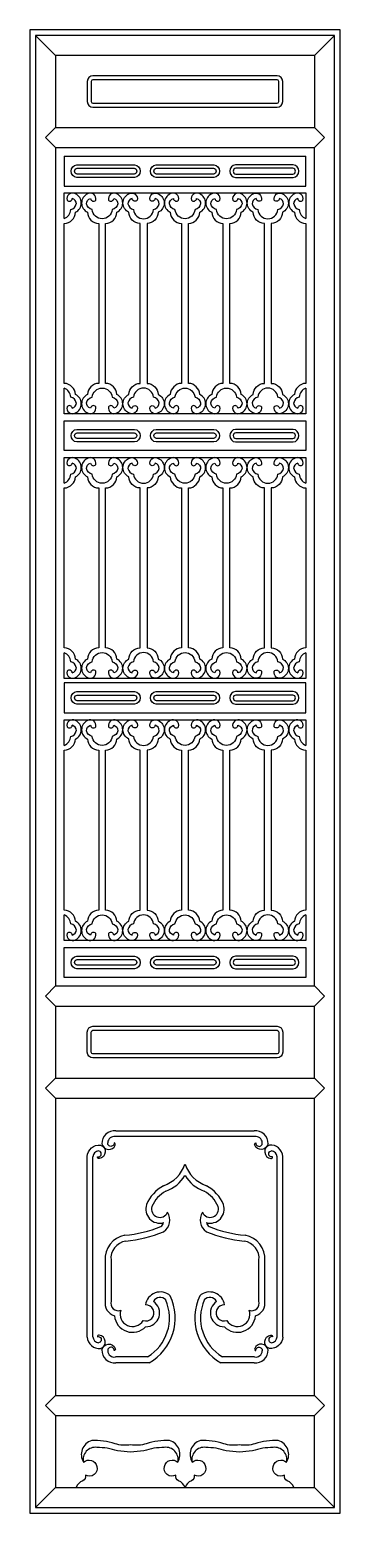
# Model space of a CAD drawing. Header units: metres. Extents: x 0 to 540, y 0 to 2580.
import ezdxf

# ---------------------------------------------------------------- set-up
doc = ezdxf.new("R2010")
doc.units = ezdxf.units.M
for name, color, linetype in [('3', 3, 'Continuous'), ('4', 4, 'Continuous'), ('7', 7, 'Continuous')]:
    doc.layers.add(name, color=color, linetype=linetype)

msp = doc.modelspace()

# ---------------------------------------------------------------- linework, layer by layer
at = {"layer": '3'}
for p, q in [((10, 2570), (45, 2535)), ((495, 2535), (530, 2570)), ((45, 2410), (27.5, 2392.5)), ((495, 2410), (512.5, 2392.5)), ((27.5, 2392.5), (45, 2375)), ((495, 2375), (512.5, 2392.5)), ((27.5, 899.5), (45, 917)), ((495, 917), (512.5, 899.5)), ((45, 882), (27.5, 899.5)), ((495, 882), (512.5, 899.5)), ((27.5, 739.5), (45, 757)), ((495, 757), (512.5, 739.5)), ((45, 722), (27.5, 739.5)), ((495, 722), (512.5, 739.5)), ((391.06, 655.08), (148.94, 655.08)), ((149.67, 665.08), (390.33, 665.08)), ((100, 306.48), (100, 620.52)), ((110, 306.81), (110, 620.19)), ((430, 306.81), (430, 620.19)), ((440, 306.48), (440, 620.52)), ((131.36, 439.59), (131.36, 369.94)), ((141.36, 440.05), (141.36, 368.86)), ((398.64, 368.86), (398.64, 440.05)), ((408.64, 369.94), (408.64, 439.59)), ((204.9, 271.92), (148.94, 271.92)), ((207.73, 261.92), (149.67, 261.92)), ((390.33, 261.92), (332.27, 261.92)), ((391.06, 271.92), (335.1, 271.92)), ((27.5, 187.5), (45, 205)), ((45, 170), (27.5, 187.5)), ((495, 205), (512.5, 187.5)), ((495, 170), (512.5, 187.5)), ((10, 10), (45, 45)), ((495, 45), (530, 10))]:
    msp.add_line(p, q, dxfattribs=at)
msp.add_lwpolyline([(10, 10), (530, 10), (530, 2570), (10, 2570)], close=True, dxfattribs=at)
for points in [[(110, 2445), (430, 2445, 0.41), (440, 2455), (440, 2490, 0.41), (430, 2500), (110, 2500, 0.41), (100, 2490), (100, 2455, 0.41)], [(110, 2452), (430, 2452, 0.41), (433, 2455), (433, 2490, 0.41), (430, 2493), (110, 2493, 0.41), (107, 2490), (107, 2455, 0.41)], [(82.05, 2323, -0.91), (82.05, 2345), (182.05, 2345, -0.91), (182.05, 2323)], [(82.39, 2329, -0.87), (82.39, 2339), (181.71, 2339, -0.87), (181.71, 2329)], [(220, 2323, -0.91), (220, 2345), (320, 2345, -0.91), (320, 2323)], [(220.34, 2329, -0.87), (220.34, 2339), (319.66, 2339, -0.87), (319.66, 2329)], [(457.95, 2323, 0.91), (457.95, 2345), (357.95, 2345, 0.91), (357.95, 2323)], [(457.61, 2329, 0.87), (457.61, 2339), (358.29, 2339, 0.87), (358.29, 2329)], [(120, 1965, 0.39), (100.44, 1945.53, 0.64), (100.5, 1913.42, 0.68), (114.79, 1924.38, 0.66), (105.91, 1921.67, -0.36), (98.9, 1931.12, -0.3), (108.49, 1940.99, -0.37), (126, 1956.84, -0.37), (143.51, 1940.99, -0.3), (153.1, 1931.12, -0.36), (146.09, 1921.67, 0.66), (137.21, 1924.38, 0.68), (151.5, 1913.42, 0.64), (151.56, 1945.53, 0.39), (132, 1965), (132, 2243, 0.39), (151.56, 2262.47, 0.64), (151.5, 2294.58, 0.68), (137.21, 2283.62, 0.66), (146.09, 2286.33, -0.36), (153.1, 2276.88, -0.3), (143.51, 2267.01, -0.37), (126, 2251.16, -0.37), (108.49, 2267.01, -0.3), (98.9, 2276.88, -0.36), (105.91, 2286.33, 0.66), (114.79, 2283.62, 0.68), (100.5, 2294.58, 0.64), (100.44, 2262.47, 0.39), (120, 2243)], [(192, 2243, -0.39), (172.44, 2262.47, -0.64), (172.5, 2294.58, -0.68), (186.79, 2283.62, -0.66), (177.91, 2286.33, 0.36), (170.9, 2276.88, 0.3), (180.49, 2267.01, 0.37), (198, 2251.16, 0.37), (215.51, 2267.01, 0.3), (225.1, 2276.88, 0.36), (218.09, 2286.33, -0.66), (209.21, 2283.62, -0.68), (223.5, 2294.58, -0.64), (223.56, 2262.47, -0.39), (204, 2243), (204, 1965, -0.39), (223.56, 1945.53, -0.64), (223.5, 1913.42, -0.68), (209.21, 1924.38, -0.66), (218.09, 1921.67, 0.36), (225.1, 1931.12, 0.3), (215.51, 1940.99, 0.37), (198, 1956.84, 0.37), (180.49, 1940.99, 0.3), (170.9, 1931.12, 0.36), (177.91, 1921.67, -0.66), (186.79, 1924.38, -0.68), (172.5, 1913.42, -0.64), (172.44, 1945.53, -0.39), (192, 1965)], [(264, 1965, 0.39), (244.44, 1945.53, 0.64), (244.5, 1913.42, 0.68), (258.79, 1924.38, 0.66), (249.91, 1921.67, -0.36), (242.9, 1931.12, -0.3), (252.49, 1940.99, -0.37), (270, 1956.84, -0.37), (287.51, 1940.99, -0.3), (297.1, 1931.12, -0.36), (290.09, 1921.67, 0.66), (281.21, 1924.38, 0.68), (295.5, 1913.42, 0.64), (295.56, 1945.53, 0.39), (276, 1965), (276, 2243, 0.39), (295.56, 2262.47, 0.64), (295.5, 2294.58, 0.68), (281.21, 2283.62, 0.66), (290.09, 2286.33, -0.36), (297.1, 2276.88, -0.3), (287.51, 2267.01, -0.37), (270, 2251.16, -0.37), (252.49, 2267.01, -0.3), (242.9, 2276.88, -0.36), (249.91, 2286.33, 0.66), (258.79, 2283.62, 0.68), (244.5, 2294.58, 0.64), (244.44, 2262.47, 0.39), (264, 2243)], [(336, 1965, 0.39), (316.44, 1945.53, 0.64), (316.5, 1913.42, 0.68), (330.79, 1924.38, 0.66), (321.91, 1921.67, -0.36), (314.9, 1931.12, -0.3), (324.49, 1940.99, -0.37), (342, 1956.84, -0.37), (359.51, 1940.99, -0.3), (369.1, 1931.12, -0.36), (362.09, 1921.67, 0.66), (353.21, 1924.38, 0.68), (367.5, 1913.42, 0.64), (367.56, 1945.53, 0.39), (348, 1965), (348, 2243, 0.39), (367.56, 2262.47, 0.64), (367.5, 2294.58, 0.68), (353.21, 2283.62, 0.66), (362.09, 2286.33, -0.36), (369.1, 2276.88, -0.3), (359.51, 2267.01, -0.37), (342, 2251.16, -0.37), (324.49, 2267.01, -0.3), (314.9, 2276.88, -0.36), (321.91, 2286.33, 0.66), (330.79, 2283.62, 0.68), (316.5, 2294.58, 0.64), (316.44, 2262.47, 0.39), (336, 2243)], [(408, 2243, -0.39), (388.44, 2262.47, -0.64), (388.5, 2294.58, -0.68), (402.79, 2283.62, -0.66), (393.91, 2286.33, 0.36), (386.9, 2276.88, 0.3), (396.49, 2267.01, 0.37), (414, 2251.16, 0.37), (431.51, 2267.01, 0.3), (441.1, 2276.88, 0.36), (434.09, 2286.33, -0.66), (425.21, 2283.62, -0.68), (439.5, 2294.58, -0.64), (439.56, 2262.47, -0.39), (420, 2243), (420, 1965, -0.39), (439.56, 1945.53, -0.64), (439.5, 1913.42, -0.68), (425.21, 1924.38, -0.66), (434.09, 1921.67, 0.36), (441.1, 1931.12, 0.3), (431.51, 1940.99, 0.37), (414, 1956.84, 0.37), (396.49, 1940.99, 0.3), (386.9, 1931.12, 0.36), (393.91, 1921.67, -0.66), (402.79, 1924.38, -0.68), (388.5, 1913.42, -0.64), (388.44, 1945.53, -0.39), (408, 1965)], [(82.05, 1863, -0.91), (82.05, 1885), (182.05, 1885, -0.91), (182.05, 1863)], [(220, 1863, -0.91), (220, 1885), (320, 1885, -0.91), (320, 1863)], [(457.95, 1863, 0.91), (457.95, 1885), (357.95, 1885, 0.91), (357.95, 1863)], [(82.39, 1869, -0.87), (82.39, 1879), (181.71, 1879, -0.87), (181.71, 1869)], [(220.34, 1869, -0.87), (220.34, 1879), (319.66, 1879, -0.87), (319.66, 1869)], [(457.61, 1869, 0.87), (457.61, 1879), (358.29, 1879, 0.87), (358.29, 1869)], [(120, 1505, 0.39), (100.44, 1485.53, 0.64), (100.5, 1453.42, 0.68), (114.79, 1464.38, 0.66), (105.91, 1461.67, -0.36), (98.9, 1471.12, -0.3), (108.49, 1480.99, -0.37), (126, 1496.84, -0.37), (143.51, 1480.99, -0.3), (153.1, 1471.12, -0.36), (146.09, 1461.67, 0.66), (137.21, 1464.38, 0.68), (151.5, 1453.42, 0.64), (151.56, 1485.53, 0.39), (132, 1505), (132, 1783, 0.39), (151.56, 1802.47, 0.64), (151.5, 1834.58, 0.68), (137.21, 1823.62, 0.66), (146.09, 1826.33, -0.36), (153.1, 1816.88, -0.3), (143.51, 1807.01, -0.37), (126, 1791.16, -0.37), (108.49, 1807.01, -0.3), (98.9, 1816.88, -0.36), (105.91, 1826.33, 0.66), (114.79, 1823.62, 0.68), (100.5, 1834.58, 0.64), (100.44, 1802.47, 0.39), (120, 1783)], [(192, 1783, -0.39), (172.44, 1802.47, -0.64), (172.5, 1834.58, -0.68), (186.79, 1823.62, -0.66), (177.91, 1826.33, 0.36), (170.9, 1816.88, 0.3), (180.49, 1807.01, 0.37), (198, 1791.16, 0.37), (215.51, 1807.01, 0.3), (225.1, 1816.88, 0.36), (218.09, 1826.33, -0.66), (209.21, 1823.62, -0.68), (223.5, 1834.58, -0.64), (223.56, 1802.47, -0.39), (204, 1783), (204, 1505, -0.39), (223.56, 1485.53, -0.64), (223.5, 1453.42, -0.68), (209.21, 1464.38, -0.66), (218.09, 1461.67, 0.36), (225.1, 1471.12, 0.3), (215.51, 1480.99, 0.37), (198, 1496.84, 0.37), (180.49, 1480.99, 0.3), (170.9, 1471.12, 0.36), (177.91, 1461.67, -0.66), (186.79, 1464.38, -0.68), (172.5, 1453.42, -0.64), (172.44, 1485.53, -0.39), (192, 1505)], [(264, 1505, 0.39), (244.44, 1485.53, 0.64), (244.5, 1453.42, 0.68), (258.79, 1464.38, 0.66), (249.91, 1461.67, -0.36), (242.9, 1471.12, -0.3), (252.49, 1480.99, -0.37), (270, 1496.84, -0.37), (287.51, 1480.99, -0.3), (297.1, 1471.12, -0.36), (290.09, 1461.67, 0.66), (281.21, 1464.38, 0.68), (295.5, 1453.42, 0.64), (295.56, 1485.53, 0.39), (276, 1505), (276, 1783, 0.39), (295.56, 1802.47, 0.64), (295.5, 1834.58, 0.68), (281.21, 1823.62, 0.66), (290.09, 1826.33, -0.36), (297.1, 1816.88, -0.3), (287.51, 1807.01, -0.37), (270, 1791.16, -0.37), (252.49, 1807.01, -0.3), (242.9, 1816.88, -0.36), (249.91, 1826.33, 0.66), (258.79, 1823.62, 0.68), (244.5, 1834.58, 0.64), (244.44, 1802.47, 0.39), (264, 1783)], [(336, 1505, 0.39), (316.44, 1485.53, 0.64), (316.5, 1453.42, 0.68), (330.79, 1464.38, 0.66), (321.91, 1461.67, -0.36), (314.9, 1471.12, -0.3), (324.49, 1480.99, -0.37), (342, 1496.84, -0.37), (359.51, 1480.99, -0.3), (369.1, 1471.12, -0.36), (362.09, 1461.67, 0.66), (353.21, 1464.38, 0.68), (367.5, 1453.42, 0.64), (367.56, 1485.53, 0.39), (348, 1505), (348, 1783, 0.39), (367.56, 1802.47, 0.64), (367.5, 1834.58, 0.68), (353.21, 1823.62, 0.66), (362.09, 1826.33, -0.36), (369.1, 1816.88, -0.3), (359.51, 1807.01, -0.37), (342, 1791.16, -0.37), (324.49, 1807.01, -0.3), (314.9, 1816.88, -0.36), (321.91, 1826.33, 0.66), (330.79, 1823.62, 0.68), (316.5, 1834.58, 0.64), (316.44, 1802.47, 0.39), (336, 1783)], [(408, 1783, -0.39), (388.44, 1802.47, -0.64), (388.5, 1834.58, -0.68), (402.79, 1823.62, -0.66), (393.91, 1826.33, 0.36), (386.9, 1816.88, 0.3), (396.49, 1807.01, 0.37), (414, 1791.16, 0.37), (431.51, 1807.01, 0.3), (441.1, 1816.88, 0.36), (434.09, 1826.33, -0.66), (425.21, 1823.62, -0.68), (439.5, 1834.58, -0.64), (439.56, 1802.47, -0.39), (420, 1783), (420, 1505, -0.39), (439.56, 1485.53, -0.64), (439.5, 1453.42, -0.68), (425.21, 1464.38, -0.66), (434.09, 1461.67, 0.36), (441.1, 1471.12, 0.3), (431.51, 1480.99, 0.37), (414, 1496.84, 0.37), (396.49, 1480.99, 0.3), (386.9, 1471.12, 0.36), (393.91, 1461.67, -0.66), (402.79, 1464.38, -0.68), (388.5, 1453.42, -0.64), (388.44, 1485.53, -0.39), (408, 1505)], [(82.05, 1407, -0.91), (82.05, 1429), (182.05, 1429, -0.91), (182.05, 1407)], [(82.39, 1413, -0.87), (82.39, 1423), (181.71, 1423, -0.87), (181.71, 1413)], [(220, 1407, -0.91), (220, 1429), (320, 1429, -0.91), (320, 1407)], [(220.34, 1413, -0.87), (220.34, 1423), (319.66, 1423, -0.87), (319.66, 1413)], [(457.95, 1407, 0.91), (457.95, 1429), (357.95, 1429, 0.91), (357.95, 1407)], [(457.61, 1413, 0.87), (457.61, 1423), (358.29, 1423, 0.87), (358.29, 1413)], [(120, 1049, 0.39), (100.44, 1029.53, 0.64), (100.5, 997.42, 0.68), (114.79, 1008.38, 0.66), (105.91, 1005.67, -0.36), (98.9, 1015.12, -0.3), (108.49, 1024.99, -0.37), (126, 1040.84, -0.37), (143.51, 1024.99, -0.3), (153.1, 1015.12, -0.36), (146.09, 1005.67, 0.66), (137.21, 1008.38, 0.68), (151.5, 997.42, 0.64), (151.56, 1029.53, 0.39), (132, 1049), (132, 1327, 0.39), (151.56, 1346.47, 0.64), (151.5, 1378.58, 0.68), (137.21, 1367.62, 0.66), (146.09, 1370.33, -0.36), (153.1, 1360.88, -0.3), (143.51, 1351.01, -0.37), (126, 1335.16, -0.37), (108.49, 1351.01, -0.3), (98.9, 1360.88, -0.36), (105.91, 1370.33, 0.66), (114.79, 1367.62, 0.68), (100.5, 1378.58, 0.64), (100.44, 1346.47, 0.39), (120, 1327)], [(192, 1327, -0.39), (172.44, 1346.47, -0.64), (172.5, 1378.58, -0.68), (186.79, 1367.62, -0.66), (177.91, 1370.33, 0.36), (170.9, 1360.88, 0.3), (180.49, 1351.01, 0.37), (198, 1335.16, 0.37), (215.51, 1351.01, 0.3), (225.1, 1360.88, 0.36), (218.09, 1370.33, -0.66), (209.21, 1367.62, -0.68), (223.5, 1378.58, -0.64), (223.56, 1346.47, -0.39), (204, 1327), (204, 1049, -0.39), (223.56, 1029.53, -0.64), (223.5, 997.42, -0.68), (209.21, 1008.38, -0.66), (218.09, 1005.67, 0.36), (225.1, 1015.12, 0.3), (215.51, 1024.99, 0.37), (198, 1040.84, 0.37), (180.49, 1024.99, 0.3), (170.9, 1015.12, 0.36), (177.91, 1005.67, -0.66), (186.79, 1008.38, -0.68), (172.5, 997.42, -0.64), (172.44, 1029.53, -0.39), (192, 1049)], [(264, 1049, 0.39), (244.44, 1029.53, 0.64), (244.5, 997.42, 0.68), (258.79, 1008.38, 0.66), (249.91, 1005.67, -0.36), (242.9, 1015.12, -0.3), (252.49, 1024.99, -0.37), (270, 1040.84, -0.37), (287.51, 1024.99, -0.3), (297.1, 1015.12, -0.36), (290.09, 1005.67, 0.66), (281.21, 1008.38, 0.68), (295.5, 997.42, 0.64), (295.56, 1029.53, 0.39), (276, 1049), (276, 1327, 0.39), (295.56, 1346.47, 0.64), (295.5, 1378.58, 0.68), (281.21, 1367.62, 0.66), (290.09, 1370.33, -0.36), (297.1, 1360.88, -0.3), (287.51, 1351.01, -0.37), (270, 1335.16, -0.37), (252.49, 1351.01, -0.3), (242.9, 1360.88, -0.36), (249.91, 1370.33, 0.66), (258.79, 1367.62, 0.68), (244.5, 1378.58, 0.64), (244.44, 1346.47, 0.39), (264, 1327)], [(336, 1049, 0.39), (316.44, 1029.53, 0.64), (316.5, 997.42, 0.68), (330.79, 1008.38, 0.66), (321.91, 1005.67, -0.36), (314.9, 1015.12, -0.3), (324.49, 1024.99, -0.37), (342, 1040.84, -0.37), (359.51, 1024.99, -0.3), (369.1, 1015.12, -0.36), (362.09, 1005.67, 0.66), (353.21, 1008.38, 0.68), (367.5, 997.42, 0.64), (367.56, 1029.53, 0.39), (348, 1049), (348, 1327, 0.39), (367.56, 1346.47, 0.64), (367.5, 1378.58, 0.68), (353.21, 1367.62, 0.66), (362.09, 1370.33, -0.36), (369.1, 1360.88, -0.3), (359.51, 1351.01, -0.37), (342, 1335.16, -0.37), (324.49, 1351.01, -0.3), (314.9, 1360.88, -0.36), (321.91, 1370.33, 0.66), (330.79, 1367.62, 0.68), (316.5, 1378.58, 0.64), (316.44, 1346.47, 0.39), (336, 1327)], [(408, 1327, -0.39), (388.44, 1346.47, -0.64), (388.5, 1378.58, -0.68), (402.79, 1367.62, -0.66), (393.91, 1370.33, 0.36), (386.9, 1360.88, 0.3), (396.49, 1351.01, 0.37), (414, 1335.16, 0.37), (431.51, 1351.01, 0.3), (441.1, 1360.88, 0.36), (434.09, 1370.33, -0.66), (425.21, 1367.62, -0.68), (439.5, 1378.58, -0.64), (439.56, 1346.47, -0.39), (420, 1327), (420, 1049, -0.39), (439.56, 1029.53, -0.64), (439.5, 997.42, -0.68), (425.21, 1008.38, -0.66), (434.09, 1005.67, 0.36), (441.1, 1015.12, 0.3), (431.51, 1024.99, 0.37), (414, 1040.84, 0.37), (396.49, 1024.99, 0.3), (386.9, 1015.12, 0.36), (393.91, 1005.67, -0.66), (402.79, 1008.38, -0.68), (388.5, 997.42, -0.64), (388.44, 1029.53, -0.39), (408, 1049)], [(82.05, 947, -0.91), (82.05, 969), (182.05, 969, -0.91), (182.05, 947)], [(82.39, 953, -0.87), (82.39, 963), (181.71, 963, -0.87), (181.71, 953)], [(220, 947, -0.91), (220, 969), (320, 969, -0.91), (320, 947)], [(220.34, 953, -0.87), (220.34, 963), (319.66, 963, -0.87), (319.66, 953)], [(457.95, 947, 0.91), (457.95, 969), (357.95, 969, 0.91), (357.95, 947)], [(457.61, 953, 0.87), (457.61, 963), (358.29, 963, 0.87), (358.29, 953)], [(110, 847), (430, 847, -0.41), (440, 837), (440, 802, -0.41), (430, 792), (110, 792, -0.41), (100, 802), (100, 837, -0.41)], [(110, 840), (430, 840, -0.41), (433, 837), (433, 802, -0.41), (430, 799), (110, 799, -0.41), (107, 802), (107, 837, -0.41)]]:
    msp.add_lwpolyline(points, format="xyb", close=True, dxfattribs=at)
for points in [[(100, 620.52, -0.43), (123.1, 640.33, -0.43)], [(123.1, 640.33, -0.81), (120.97, 617.18, -0.53), (117.73, 619.92, 1.14), (119.46, 630.31)], [(125.67, 642.64, 0.75), (148.8, 640.32, 0.53), (146.74, 644.01, -1.1), (135.65, 644.54, -1.09)], [(414.33, 642.64, -0.75), (391.2, 640.32, -0.53), (393.26, 644.01, 1.1), (404.35, 644.54, 1.09)], [(416.9, 640.33, 0.81), (419.03, 617.18, 0.53), (422.27, 619.92, -1.14), (420.54, 630.31)], [(440, 620.52, 0.43), (416.9, 640.33, 0.43)], [(123.1, 286.67, 0.81), (120.97, 309.82, 0.53), (117.73, 307.08, -1.14), (119.46, 296.69)], [(416.9, 286.67, -0.81), (419.03, 309.82, -0.53), (422.27, 307.08, 1.14), (420.54, 296.69)], [(100, 306.48, 0.43), (123.1, 286.67, 0.43)], [(125.67, 284.36, -0.75), (148.8, 286.68, -0.53), (146.74, 282.99, 1.1), (135.65, 282.46, 1.09)], [(414.33, 284.36, 0.75), (391.2, 286.68, 0.53), (393.26, 282.99, -1.1), (404.35, 282.46, -1.09)], [(440, 306.48, -0.43), (416.9, 286.67, -0.43)], [(270, 45, 0.23), (258.85, 56.45, -0.33), (254.01, 66.55, -0.68), (234.17, 81.66, -0.58), (257.52, 88.79, 0.49), (243.27, 126.41, 0.09), (202.64, 121.03, -0.12), (175.52, 119.05, -0.12), (148.4, 121.03, 0.09), (107.76, 126.41, 0.49), (93.51, 88.79, -0.58), (116.87, 81.66, -0.68), (97.02, 66.55, -0.33), (92.18, 56.45, 0.23), (81.03, 45)], [(257.52, 88.79, 0.53), (234.01, 114.58, 0.08), (198.58, 108.68, -0.02), (175.52, 106.63, -0.02), (152.45, 108.68, 0.08), (117.02, 114.58, 0.53), (93.51, 88.79)], [(458.97, 45, 0.23), (447.82, 56.45, -0.33), (442.98, 66.55, -0.68), (423.13, 81.66, -0.58), (446.49, 88.79, 0.49), (432.24, 126.41, 0.09), (391.6, 121.03, -0.12), (364.48, 119.05, -0.12), (337.36, 121.03, 0.09), (296.73, 126.41, 0.49), (282.48, 88.79, -0.58), (305.83, 81.66, -0.68), (285.99, 66.55, -0.33), (281.15, 56.45, 0.23), (270, 45)], [(446.49, 88.79, 0.53), (422.98, 114.58, 0.08), (387.55, 108.68, -0.02), (364.48, 106.63, -0.02), (341.42, 108.68, 0.08), (305.99, 114.58, 0.53), (282.48, 88.79)]]:
    msp.add_lwpolyline(points, format="xyb", dxfattribs=at)
for centre, radius, start, end in [((74.48, 2286.32), 9.66, 58.74, 196.22), ((69.07, 2286.88), 5.05, 220.2, 353.66), ((68.88, 2279.15), 12.42, 282.19, 349.46), ((71.87, 2277.36), 9.24, 357.04, 76.09), ((72, 2278.51), 17.73, 295.22, 65), ((468, 2278.51), 17.73, 115, 244.78), ((468.13, 2277.36), 9.24, 103.91, 182.96), ((471.12, 2279.15), 12.42, 190.54, 257.81), ((465.52, 2286.32), 9.66, 343.78, 121.26), ((470.93, 2286.88), 5.05, 186.34, 319.8), ((53.62, 2268.2), 17.93, 290.86, 356.21), ((59.05, 2263.51), 20.53, 272.65, 357.08), ((480.95, 2263.51), 20.53, 182.92, 267.35), ((486.38, 2268.2), 17.93, 183.79, 249.14), ((59.05, 1944.49), 20.53, 2.92, 87.35), ((480.95, 1944.49), 20.53, 92.65, 177.08), ((53.62, 1939.8), 17.93, 3.79, 69.14), ((68.88, 1928.85), 12.42, 10.54, 77.81), ((72, 1929.49), 17.73, 295, 64.78), ((468, 1929.49), 17.73, 115.22, 245), ((471.12, 1928.85), 12.42, 102.19, 169.46), ((486.38, 1939.8), 17.93, 110.86, 176.21), ((74.48, 1921.68), 9.66, 163.78, 301.26), ((69.07, 1921.12), 5.05, 6.34, 139.8), ((71.87, 1930.64), 9.24, 283.91, 2.96), ((468.13, 1930.64), 9.24, 177.04, 256.09), ((465.52, 1921.68), 9.66, 238.74, 16.22), ((470.93, 1921.12), 5.05, 40.2, 173.66), ((74.48, 1826.32), 9.66, 58.74, 196.22), ((72, 1818.51), 17.73, 295.22, 65), ((468, 1818.51), 17.73, 115, 244.78), ((465.52, 1826.32), 9.66, 343.78, 121.26), ((53.62, 1808.2), 17.93, 290.86, 356.21), ((69.07, 1826.88), 5.05, 220.2, 353.66), ((68.88, 1819.15), 12.42, 282.19, 349.46), ((71.87, 1817.36), 9.24, 357.04, 76.09), ((468.13, 1817.36), 9.24, 103.91, 182.96), ((471.12, 1819.15), 12.42, 190.54, 257.81), ((470.93, 1826.88), 5.05, 186.34, 319.8), ((486.38, 1808.2), 17.93, 183.79, 249.14), ((59.05, 1803.51), 20.53, 272.65, 357.08), ((480.95, 1803.51), 20.53, 182.92, 267.35), ((59.05, 1484.49), 20.53, 2.92, 87.35), ((53.62, 1479.8), 17.93, 3.79, 69.14), ((480.95, 1484.49), 20.53, 92.65, 177.08), ((486.38, 1479.8), 17.93, 110.86, 176.21), ((68.88, 1468.85), 12.42, 10.54, 77.81), ((71.87, 1470.64), 9.24, 283.91, 2.96), ((72, 1469.49), 17.73, 295, 64.78), ((468, 1469.49), 17.73, 115.22, 245), ((468.13, 1470.64), 9.24, 177.04, 256.09), ((471.12, 1468.85), 12.42, 102.19, 169.46), ((74.48, 1461.68), 9.66, 163.78, 301.26), ((69.07, 1461.12), 5.05, 6.34, 139.8), ((465.52, 1461.68), 9.66, 238.74, 16.22), ((470.93, 1461.12), 5.05, 40.2, 173.66), ((74.48, 1370.32), 9.66, 58.74, 196.22), ((69.07, 1370.88), 5.05, 220.2, 353.66), ((71.87, 1361.36), 9.24, 357.04, 76.09), ((72, 1362.51), 17.73, 295.22, 65), ((468, 1362.51), 17.73, 115, 244.78), ((468.13, 1361.36), 9.24, 103.91, 182.96), ((465.52, 1370.32), 9.66, 343.78, 121.26), ((470.93, 1370.88), 5.05, 186.34, 319.8), ((53.62, 1352.2), 17.93, 290.86, 356.21), ((59.05, 1347.51), 20.53, 272.65, 357.08), ((68.88, 1363.15), 12.42, 282.19, 349.46), ((471.12, 1363.15), 12.42, 190.54, 257.81), ((480.95, 1347.51), 20.53, 182.92, 267.35), ((486.38, 1352.2), 17.93, 183.79, 249.14), ((59.05, 1028.49), 20.53, 2.92, 87.35), ((53.62, 1023.8), 17.93, 3.79, 69.14), ((480.95, 1028.49), 20.53, 92.65, 177.08), ((486.38, 1023.8), 17.93, 110.86, 176.21), ((74.48, 1005.68), 9.66, 163.78, 301.26), ((69.07, 1005.12), 5.05, 6.34, 139.8), ((68.88, 1012.85), 12.42, 10.54, 77.81), ((71.87, 1014.64), 9.24, 283.91, 2.96), ((72, 1013.49), 17.73, 295, 64.78), ((468, 1013.49), 17.73, 115.22, 245), ((468.13, 1014.64), 9.24, 177.04, 256.09), ((471.12, 1012.85), 12.42, 102.19, 169.46), ((465.52, 1005.68), 9.66, 238.74, 16.22), ((470.93, 1005.12), 5.05, 40.2, 173.66), ((146.97, 643.91), 21.34, 82.72, 183.42), ((146.97, 643.91), 11.34, 80.01, 176.83), ((393.03, 643.91), 21.34, 356.58, 97.28), ((393.03, 643.91), 11.34, 3.17, 99.99), ((121.09, 619.3), 11.13, 98.41, 175.44), ((418.91, 619.3), 11.13, 4.56, 81.59), ((212.68, 626.69), 60.46, 289.2, 341.44), ((327.32, 626.69), 60.46, 198.56, 250.8), ((263.22, 512.24), 65.03, 118.13, 157.6), ((216.75, 619.08), 61.95, 288.64, 329.26), ((323.25, 619.08), 61.95, 210.74, 251.36), ((276.78, 512.24), 65.03, 22.4, 61.87), ((263.22, 512.24), 55.03, 118.99, 157.26), ((276.78, 512.24), 55.03, 22.74, 61.01), ((226.23, 529.06), 24.46, 161, 285.62), ((226.23, 529.06), 14.46, 162.07, 337.31), ((219.01, 510.08), 24.55, 303.92, 33.09), ((320.99, 510.08), 24.55, 146.91, 236.08), ((313.77, 529.06), 14.46, 202.69, 17.93), ((313.77, 529.06), 24.46, 254.38, 19), ((144.66, 705.91), 223.44, 275.38, 291.86), ((219.01, 510.08), 14.55, 307.5, 341.65), ((320.99, 510.08), 14.55, 198.35, 232.5), ((395.34, 705.91), 223.44, 248.14, 264.62), ((172.06, 443.11), 40.85, 99.07, 184.95), ((172.06, 443.11), 30.85, 99.62, 185.69), ((144.66, 705.91), 233.44, 275.47, 292.16), ((395.34, 705.91), 233.44, 247.84, 264.53), ((367.94, 443.11), 30.85, 354.31, 80.38), ((367.94, 443.11), 40.85, 355.05, 80.93), ((154.17, 365.58), 23.22, 169.18, 253.2), ((154.17, 365.58), 13.22, 165.64, 288.97), ((201.97, 348.46), 13.89, 250.2, 92.02), ((226.94, 359.29), 25.64, 47.03, 173.16), ((201.97, 348.46), 23.89, 269.04, 57.04), ((163.93, 339.55), 79.06, 301.21, 23.41), ((163.58, 339.73), 89.46, 299.57, 25.36), ((226.6, 362.07), 13.3, 42, 151.02), ((376.42, 339.73), 89.46, 154.64, 240.43), ((313.06, 359.29), 25.64, 6.84, 132.97), ((376.07, 339.55), 79.06, 156.59, 238.79), ((313.4, 362.07), 13.3, 28.98, 138), ((338.03, 348.46), 23.89, 122.96, 270.96), ((338.03, 348.46), 13.89, 87.98, 289.8), ((385.83, 365.58), 13.22, 251.03, 14.36), ((385.83, 365.58), 23.22, 286.8, 10.82), ((178.76, 346.18), 31.43, 185.17, 316.55), ((178.76, 346.18), 21.43, 161.23, 329.75), ((361.24, 346.18), 31.43, 223.45, 354.83), ((361.24, 346.18), 21.43, 210.25, 18.77), ((121.09, 307.7), 11.13, 184.56, 261.59), ((146.97, 283.09), 21.34, 176.58, 277.28), ((393.03, 283.09), 21.34, 262.72, 3.42), ((418.91, 307.7), 11.13, 278.41, 355.44), ((146.97, 283.09), 11.34, 183.17, 279.99), ((393.03, 283.09), 11.34, 260.01, 356.83)]:
    msp.add_arc(centre, radius, start, end, dxfattribs=at)
at = {"layer": '4'}
msp.add_lwpolyline([(0, 0), (540, 0), (540, 2580), (0, 2580)], close=True, dxfattribs=at)
at = {"layer": '7'}
for p, q in [((495, 2535), (45, 2535)), ((45, 2535), (45, 2410)), ((495, 2535), (495, 2410)), ((45, 2410), (495, 2410)), ((45, 2375), (45, 917)), ((45, 2375), (495, 2375)), ((495, 917), (495, 2375)), ((60, 2360), (480, 2360)), ((60, 2360), (60, 2308)), ((480, 2308), (480, 2360)), ((60, 2308), (480, 2308)), ((60, 2296), (480, 2296)), ((60, 2251.44), (60, 2296)), ((480, 2296), (480, 2251.44)), ((60, 1965), (60, 2243)), ((480, 2243), (480, 1965)), ((60, 1912), (60, 1956.56)), ((480, 1956.56), (480, 1912)), ((480, 1912), (60, 1912)), ((60, 1900), (480, 1900)), ((60, 1848), (60, 1900)), ((480, 1900), (480, 1848)), ((480, 1848), (60, 1848)), ((60, 1791.44), (60, 1836)), ((60, 1836), (480, 1836)), ((480, 1836), (480, 1791.44)), ((60, 1505), (60, 1783)), ((480, 1783), (480, 1505)), ((60, 1452), (60, 1496.56)), ((480, 1496.56), (480, 1452)), ((480, 1452), (60, 1452)), ((60, 1380), (480, 1380)), ((60, 1335.44), (60, 1380)), ((480, 1380), (480, 1335.44)), ((60, 1049), (60, 1327)), ((480, 1327), (480, 1049)), ((60, 996), (60, 1040.56)), ((480, 1040.56), (480, 996)), ((480, 996), (60, 996)), ((45, 917), (495, 917)), ((45, 882), (495, 882)), ((45, 882), (45, 757)), ((495, 757), (495, 882)), ((45, 757), (495, 757)), ((45, 722), (45, 205)), ((45, 722), (495, 722)), ((495, 205), (495, 722)), ((45, 205), (495, 205)), ((45, 170), (495, 170)), ((45, 170), (45, 45)), ((495, 45), (495, 170)), ((45, 45), (495, 45))]:
    msp.add_line(p, q, dxfattribs=at)
for points in [[(60, 1392), (480, 1392), (480, 1444), (60, 1444)], [(60, 932), (60, 984), (480, 984), (480, 932)]]:
    msp.add_lwpolyline(points, close=True, dxfattribs=at)

doc.saveas('drawing.dxf')
